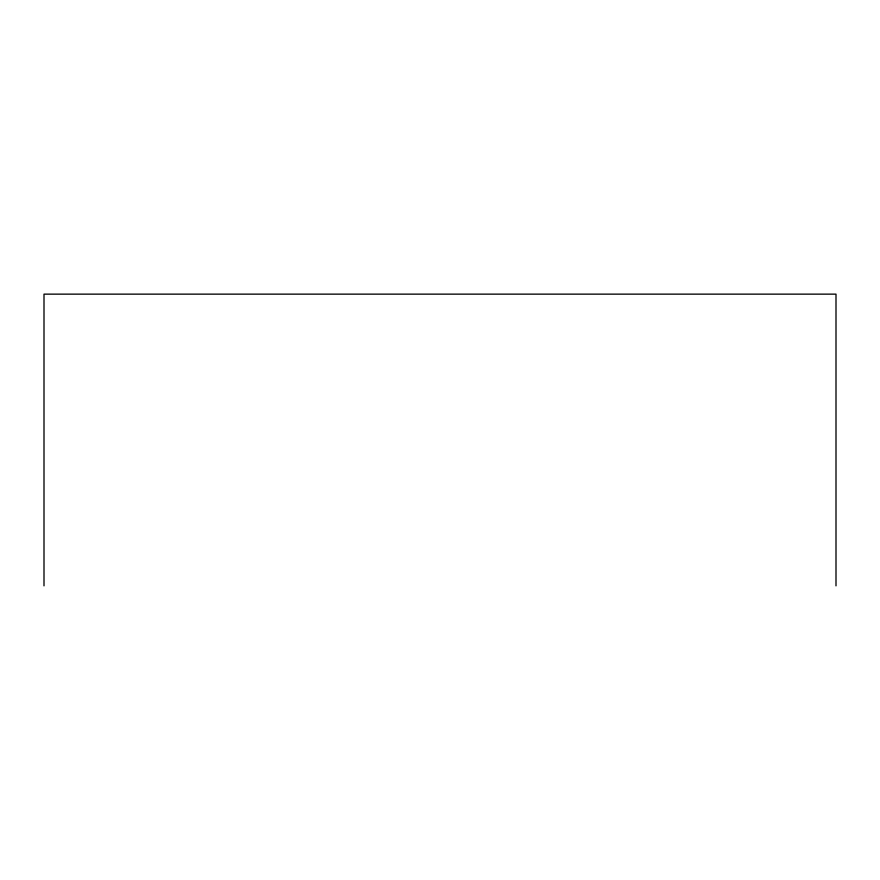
<?xml version="1.0" encoding="UTF-8"?>
<svg xmlns="http://www.w3.org/2000/svg" width="880" height="880" viewBox="0 0 880 880"><rect width="100%" height="100%" fill="white"/><g stroke="black" fill="none" stroke-linecap="round" stroke-linejoin="round"><path stroke-width="1.32" d="M836 585.86L836 294.14L44 294.14L44 585.86"/></g></svg>
